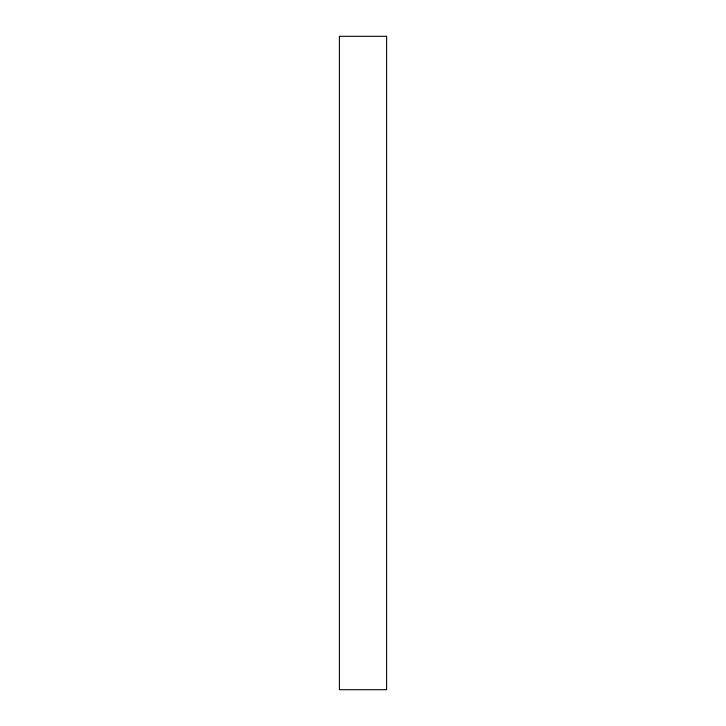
<?xml version="1.0" encoding="UTF-8"?>
<svg xmlns="http://www.w3.org/2000/svg" width="726" height="726" viewBox="0 0 726 726"><rect width="100%" height="100%" fill="white"/><g stroke="black" fill="none" stroke-linecap="round" stroke-linejoin="round"><path stroke-width="1.09" d="M386.595 36.3L339.405 36.3L339.405 689.7L386.595 689.7L386.595 36.3"/></g></svg>
